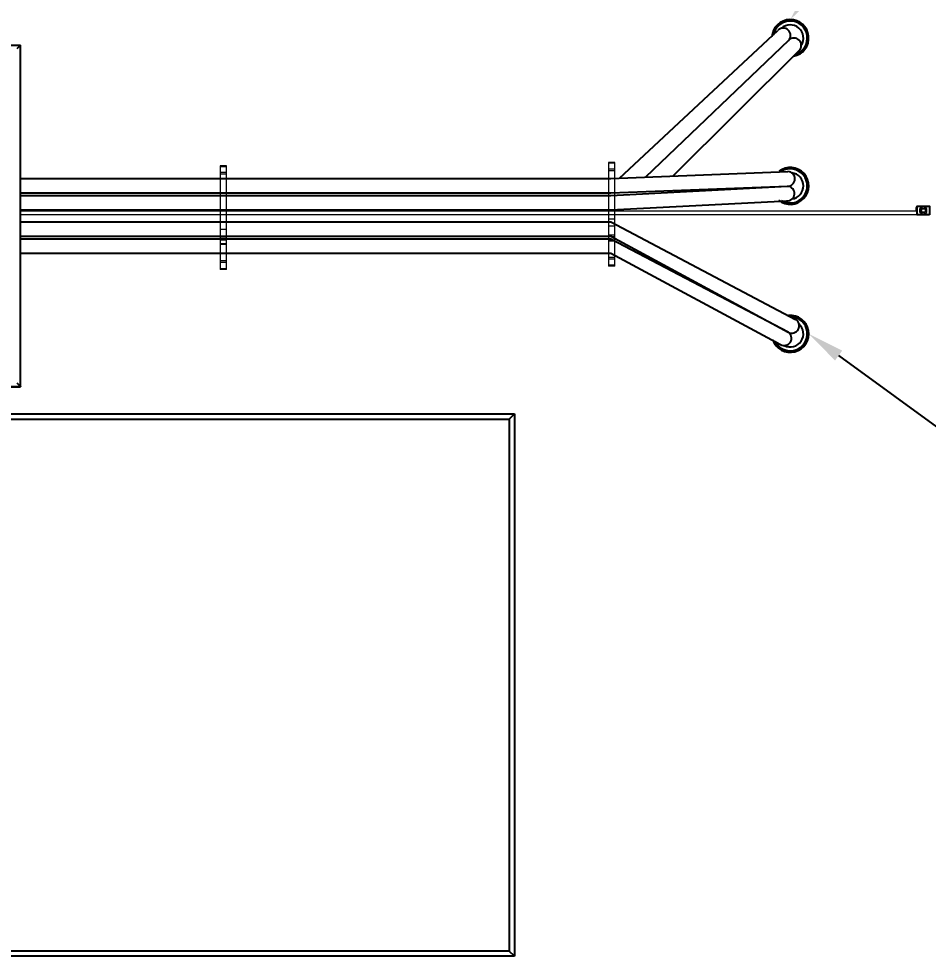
# Model space of a CAD drawing. Header units: feet. Extents: x -21 to 5170, y -254 to 1413.
# Drawn here: x 5015.2 to 5089, y -14.2 to 61.8 of the extents above; entities that cross this region are included whole.
import ezdxf
from ezdxf import colors
from ezdxf.entities.mleader import LeaderData, LeaderLine
from ezdxf.math import Vec2, Vec3

# ---------------------------------------------------------------- set-up
doc = ezdxf.new("R2010")
doc.units = ezdxf.units.FT
doc.header["$MEASUREMENT"] = 0
for name, color, linetype in [('DC FEEEDERS', 1, 'Continuous'), ('E-ARRY-TABL', 9, 'Continuous'), ('E-COND-PVC', 4, 'Continuous'), ('E-GRND', 3, 'Continuous'), ('G-ANNO-TEXT', 1, 'Continuous'), ('S-STEL-ANGL', 3, 'Continuous'), ('WIRE MANAGEMENT', 4, 'Continuous')]:
    doc.layers.add(name, color=color, linetype=linetype)
doc.styles.add('NEI-A', font='arial.ttf')

msp = doc.modelspace()

# ---------------------------------------------------------------- linework, layer by layer
at = {"layer": 'DC FEEEDERS'}
for points in [[(5063.94151, 48.89443), (5076.80244, 60.88797)], [(5077.67284, 60.07783), (5066.05653, 48.97788)], [(5078.53093, 59.25601), (5068.28817, 49.06593)], [(5015.35952, 48.86683), (5063.24189, 48.86683)], [(5063.24189, 48.86683), (5077.61852, 49.43406)], [(5063.24189, 47.70683), (5077.59633, 48.24539)], [(5063.24189, 47.48488), (5077.59633, 48.24539)], [(5015.35952, 47.70683), (5063.24189, 47.70683)], [(5015.35952, 47.48488), (5063.24189, 47.48488)], [(5063.24189, 46.32488), (5077.55462, 47.05777)], [(5015.35952, 46.32488), (5063.24189, 46.32488)], [(5015.35952, 45.34749), (5063.24189, 45.34749)], [(5063.24189, 45.34749), (5078.23407, 37.43969)], [(5015.35952, 44.18749), (5063.24189, 44.18749)], [(5063.24189, 44.18749), (5077.64519, 36.40666)], [(5015.35952, 43.96554), (5063.24189, 43.96554)], [(5063.24189, 43.96554), (5077.62651, 36.41863)], [(5015.35952, 42.80554), (5063.24189, 42.80554)], [(5063.24189, 42.80554), (5077.00397, 35.40554)]]:
    msp.add_lwpolyline(points, dxfattribs=at)
for centre, start, end in [((5077.23764, 60.4829), 317.0538011, 137.0538011), ((5078.10929, 59.67518), 315.1682381, 135.1682381), ((5077.59633, 48.83993), 267.8618042, 87.8618042), ((5077.55462, 47.65231), 265.9762413, 85.9762413), ((5077.93963, 36.92318), 240.3149502, 60.3149502), ((5077.31524, 35.91208), 238.4293873, 58.4293873)]:
    msp.add_arc(centre, 0.59454, start, end, dxfattribs=at)
at = {"layer": 'E-ARRY-TABL'}
for p, q in [((4987.64711, 59.69558), (5015.36582, 59.69558)), ((4987.65341, 59.68928), (5015.35952, 59.68928)), ((5015.35952, 59.68928), (5015.06343, 59.39319)), ((5015.36582, 59.69558), (5015.35952, 59.68928)), ((5015.35952, 31.98317), (5015.35952, 59.68928)), ((5015.36582, 31.97687), (5015.36582, 59.69558)), ((4987.64711, 31.97687), (5015.36582, 31.97687)), ((4987.65341, 31.98317), (5015.35952, 31.98317)), ((5015.06343, 32.27926), (5015.35952, 31.98317)), ((5015.35952, 31.98317), (5015.36582, 31.97687)), ((4965.89212, 29.76983), (5055.43195, 29.76983)), ((5055.43195, 29.76983), (5055.01197, 29.34985)), ((5055.43195, 29.76983), (5055.43195, -14.24412)), ((4966.3121, 29.34985), (5055.01197, 29.34985)), ((5055.01197, 29.34985), (5055.01197, -13.82414)), ((5055.43195, -14.24412), (4965.89212, -14.24412)), ((5055.01197, -13.82414), (4966.3121, -13.82414)), ((5055.43195, -14.24412), (5055.01197, -13.82414))]:
    msp.add_line(p, q, dxfattribs=at)
at = {"layer": 'E-COND-PVC', "linetype": 'Continuous'}
for centre, radius, start, end in [((5077.80697, 60.26961), 1.5, 280.1202695, 176.5846392), ((5077.80697, 60.26961), 1.38196, 287.8672373, 170.2274202), ((5077.80697, 60.26961), 1.06758, 327.1308454, 132.3892367), ((5077.80697, 48.26961), 1.5, 230.9282726, 127.3926423), ((5077.80697, 48.26961), 1.38196, 238.6752405, 121.0354233), ((5077.80697, 48.26961), 1.06758, 277.9388486, 83.1972398), ((5077.80697, 36.26961), 1.5, 198.8985491, 95.3629188), ((5077.80697, 36.26961), 1.38196, 205.2557682, 87.615951), ((5077.80697, 36.26961), 1.06758, 243.0939516, 48.3523429)]:
    msp.add_arc(centre, radius, start, end, dxfattribs=at)
at = {"layer": 'E-GRND'}
msp.add_lwpolyline([(5089.1069, 45.92052), (5088.11671, 45.92052), (5088.11671, 46.63076), (5089.1069, 46.63076)], close=True, dxfattribs=at)
at = {"layer": 'S-STEL-ANGL', "linetype": 'Continuous', "lineweight": 18}
for p, q in [((5088.32414, 46.10907), (5088.32414, 46.44123)), ((5088.61181, 46.60731), (5088.46797, 46.52427)), ((5088.75564, 46.52427), (5088.61181, 46.60731)), ((5088.89947, 46.10907), (5088.89947, 46.44123)), ((5088.32414, 46.10907), (5088.61181, 45.94299)), ((5088.75564, 46.02603), (5088.89947, 46.10907))]:
    msp.add_line(p, q, dxfattribs=at)
msp.add_lwpolyline([(5088.46797, 46.52427), (5088.32414, 46.44123)], dxfattribs=at)
for points in [[(5088.89947, 46.44123), (5088.75564, 46.52427, -0.26794919)], [(5088.61181, 45.94299), (5088.75564, 46.02603, -0.26794919)]]:
    msp.add_lwpolyline(points, format="xyb", dxfattribs=at)
for radius in [0.19195, 0.14396]:
    msp.add_circle((5088.61181, 46.27515), radius, dxfattribs=at)
msp.add_arc((5088.61181, 46.27515), 0.28766, 0.0000001, 300.000014, dxfattribs=at)
at = {"layer": 'WIRE MANAGEMENT', "color": 4, "linetype": 'Continuous', "lineweight": 18, "elevation": 0.11854, "flags": 128}
for points in [[(5032.06435, 49.89166), (5031.56435, 49.89166)], [(5031.56435, 49.89166), (5031.56435, 41.49166)], [(5032.06435, 49.83058), (5031.56435, 49.83058)], [(5032.06435, 41.49166), (5032.06435, 49.89166)], [(5063.5637, 50.16712), (5063.0637, 50.16712)], [(5063.0637, 50.16712), (5063.0637, 41.76712)], [(5063.5637, 50.10604), (5063.0637, 50.10604)], [(5063.5637, 49.62253), (5063.0637, 49.62253)], [(5063.5637, 49.49446), (5063.0637, 49.49446)], [(5063.5637, 41.76712), (5063.5637, 50.16712)], [(5032.06435, 49.34707), (5031.56435, 49.34707)], [(5032.06435, 49.219), (5031.56435, 49.219)], [(5015.35952, 46.2381), (5088.11671, 46.2381)], [(5015.35952, 45.96003), (5088.11671, 45.96003)], [(5032.06435, 45.30885), (5031.56435, 45.30885)], [(5063.5637, 45.58431), (5063.0637, 45.58431)], [(5063.5637, 45.00205), (5063.0637, 45.00205)], [(5032.06435, 44.7266), (5031.56435, 44.7266)], [(5063.5637, 44.27585), (5063.0637, 44.27585)], [(5063.5637, 44.14028), (5063.0637, 44.14028)], [(5032.06435, 44.00039), (5031.56435, 44.00039)], [(5032.06435, 43.86482), (5031.56435, 43.86482)], [(5032.06435, 43.57974), (5031.56435, 43.57974)], [(5032.06435, 43.5185), (5031.56435, 43.5185)], [(5063.5637, 43.8552), (5063.0637, 43.8552)], [(5063.5637, 43.79396), (5063.0637, 43.79396)], [(5032.06435, 42.17738), (5031.56435, 42.17738)], [(5032.06435, 42.04181), (5031.56435, 42.04181)], [(5063.5637, 42.45284), (5063.0637, 42.45284)], [(5063.5637, 42.31727), (5063.0637, 42.31727)], [(5032.06435, 41.55274), (5031.56435, 41.55274)], [(5032.06435, 41.49166), (5031.56435, 41.49166)], [(5063.5637, 41.8282), (5063.0637, 41.8282)], [(5063.5637, 41.76712), (5063.0637, 41.76712)]]:
    msp.add_lwpolyline(points, dxfattribs=at)
at = {"layer": 'WIRE MANAGEMENT', "color": 4, "linetype": 'Continuous', "lineweight": 18, "flags": 128}
msp.add_lwpolyline([(5088.11671, 46.51596), (5087.98653, 46.51596), (5087.98653, 46.2381)], dxfattribs=at)

# ---------------------------------------------------------------- next in the draw order: leaders
at = {"layer": 'G-ANNO-TEXT'}
ml = msp.add_multileader_mtext('Standard', dxfattribs=at)
ml.set_content('\\pxql,t3.00005;INSTALL 4" SCH. 80 CONDUITS AS NEEDED FOR DC FEEDER UGT TRANSITION. MAX. 2 CIRCUITS AND GROUND CABLE PER CONDUIT RISER, MAINTAINING A 12" SEPARATION BETWEEN CONDUITS.', color=256, style='NEI-A')
ml.set_leader_properties()
ml.build(insert=Vec2(0, 0))
ml.multileader.update_dxf_attribs({"dogleg_length": 3.07146, "arrow_head_size": 3})
ctx = ml.context
ctx.base_point, ctx.char_height, ctx.arrow_head_size, ctx.landing_gap_size, ctx.plane_origin = Vec3(5098.12683, 87.311), 2, 3, 1.53573, Vec3(5940.95862, -492.68254)
notes = []
notes.append((ctx, [(0, (1, 1, 0), (5097.22715, 87.311), (1, 0), 0.89968, [(1, [(5077.80697, 61.76961)], 0, [])])]))
ctx.mtext.insert, ctx.mtext.width, ctx.mtext.flow_direction = Vec3(5099.66256, 88.32806), 52.2437381, 5
ctx.mtext.has_bg_fill, ctx.mtext.bg_color, ctx.mtext.bg_scale_factor, ctx.mtext.bg_transparency, ctx.mtext.use_window_bg_color = 1, -1073741824, 1.5, 0, 1
ml = msp.add_multileader_mtext('Standard', dxfattribs=at)
ml.set_content('\\pxql,t3.00005;(TYP.) BELL END &  FOAM SEALS', color=256, style='NEI-A')
ml.set_leader_properties()
ml.build(insert=Vec2(0, 0))
ml.multileader.update_dxf_attribs({"dogleg_length": 3.07146, "arrow_head_size": 3})
ctx = ml.context
ctx.base_point, ctx.char_height, ctx.arrow_head_size, ctx.landing_gap_size, ctx.plane_origin = Vec3(5098.12683, 23.20372), 2, 3, 1.53573, Vec3(6000.23803, -484.03824)
notes.append((ctx, [(0, (1, 1, 0), (5097.22715, 23.20372), (1, 0), 0.89968, [(1, [(5079.30697, 36.26961)], 0, [])])]))
ctx.mtext.insert, ctx.mtext.width, ctx.mtext.flow_direction = Vec3(5099.66256, 24.49772), 44.2792087, 5
ctx.mtext.has_bg_fill, ctx.mtext.bg_color, ctx.mtext.bg_scale_factor, ctx.mtext.bg_transparency, ctx.mtext.use_window_bg_color = 1, -1073741824, 1.5, 0, 1
for ctx, leaders in notes:
    for number, flags, end, landing, length, lines in leaders:
        leader = LeaderData()
        leader.index, (leader.has_last_leader_line, leader.has_dogleg_vector, leader.attachment_direction) = number, flags
        leader.last_leader_point, leader.dogleg_vector, leader.dogleg_length = Vec3(end), Vec3(landing), length
        for number, points, colour, breaks in lines:
            line = LeaderLine()
            line.index, line.vertices, line.color, line.breaks = number, Vec3.list(points), colors.encode_raw_color(colour), breaks
            leader.lines.append(line)
        ctx.leaders.append(leader)

doc.saveas('drawing.dxf')
